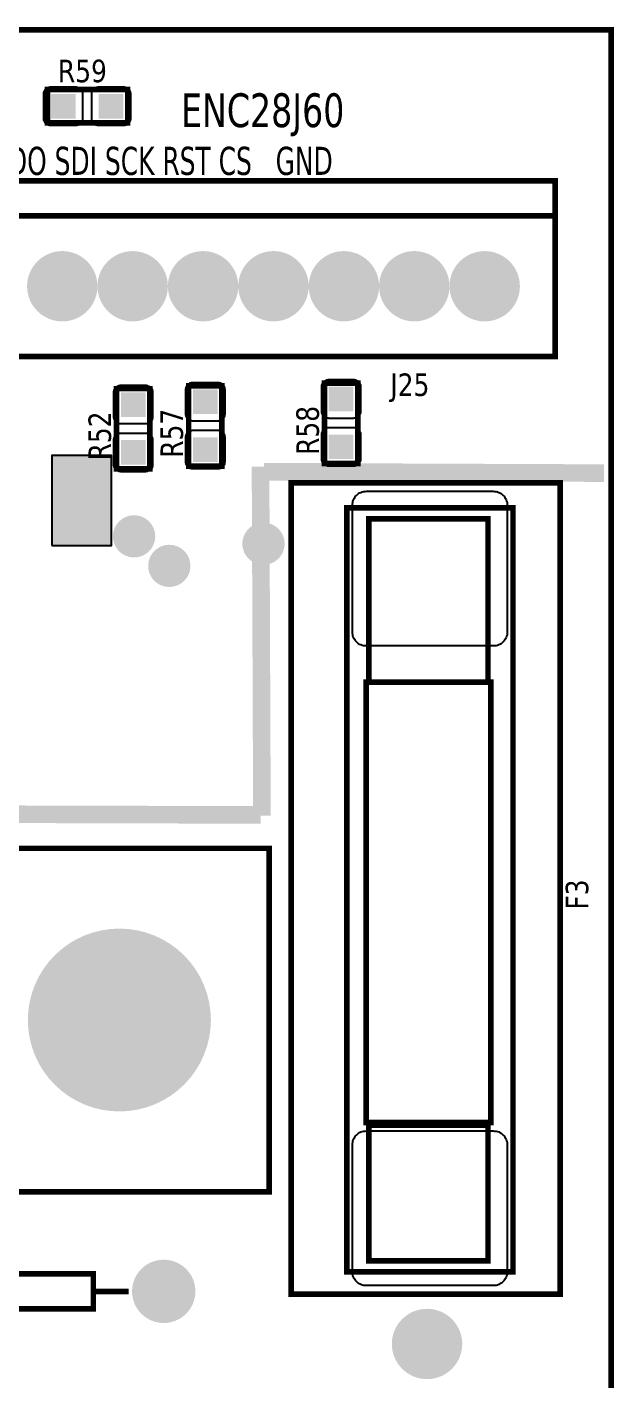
# Model space of a CAD drawing. Header units: millimetres. Extents: x 124 to 302, y 105 to 223.
# Drawn here: x 152.58 to 153.414, y 113.667 to 115.591 of the extents above; entities that cross this region are included whole.
import ezdxf

# ---------------------------------------------------------------- set-up
doc = ezdxf.new("R2010")
doc.units = ezdxf.units.MM
doc.styles.get("Standard").update_dxf_attribs({"font": 'tahoma.ttf'})

# ---------------------------------------------------------------- blocks, each defined once
blk = doc.blocks.new('RPAD')
blk.add_trace([(-0.5, -0.5), (-0.5, 0.5), (0.5, -0.5), (0.5, 0.5)])
blk = doc.blocks.new('EPAD')
at = {"const_width": 0.5}
blk.add_lwpolyline([(-0.25, 0, 1), (0.25, 0, 1)], format="xyb", close=True, dxfattribs=at)

msp = doc.modelspace()

# ---------------------------------------------------------------- linework, layer by layer
for points, const_width in [([(146.9987, 110.7144), (153.4097, 110.7144), (153.4097, 115.5867), (146.9987, 115.5867), (146.9987, 110.7144)], 0.008), ([(146.9987, 110.7144), (153.4097, 110.7144), (153.4097, 115.5867), (146.9987, 115.5867), (146.9987, 110.7144)], 0.008), ([(146.9987, 110.7144), (153.4097, 110.7144), (153.4097, 115.5867), (146.9987, 115.5867), (146.9987, 110.7144)], 0.008), ([(152.609, 115.4545), (152.7231, 115.4545), (152.7231, 115.5018), (152.609, 115.5018), (152.609, 115.4545)], 0.008), ([(152.609, 115.4545), (152.7231, 115.4545), (152.7231, 115.5018), (152.609, 115.5018), (152.609, 115.4545)], 0.008), ([(152.609, 115.4545), (152.7231, 115.4545), (152.7231, 115.5018), (152.609, 115.5018), (152.609, 115.4545)], 0.008), ([(152.4302, 115.1222), (153.3302, 115.1222), (153.3302, 115.3722), (152.4302, 115.3722), (152.4302, 115.1222)], 0.008), ([(152.4302, 115.1222), (153.3302, 115.1222), (153.3302, 115.3722), (152.4302, 115.3722), (152.4302, 115.1222)], 0.008), ([(152.4302, 115.1222), (153.3302, 115.1222), (153.3302, 115.3722), (152.4302, 115.3722), (152.4302, 115.1222)], 0.008), ([(152.4302, 115.3222), (153.3302, 115.3222)], 0.008), ([(152.4302, 115.3222), (153.3302, 115.3222)], 0.008), ([(152.4302, 115.3222), (153.3302, 115.3222)], 0.008), ([(152.7074, 114.9624), (152.7546, 114.9624), (152.7546, 115.0766), (152.7074, 115.0766), (152.7074, 114.9624)], 0.008), ([(152.7074, 114.9624), (152.7546, 114.9624), (152.7546, 115.0766), (152.7074, 115.0766), (152.7074, 114.9624)], 0.008), ([(152.7074, 114.9624), (152.7546, 114.9624), (152.7546, 115.0766), (152.7074, 115.0766), (152.7074, 114.9624)], 0.008), ([(152.8097, 114.9663), (152.857, 114.9663), (152.857, 115.0805), (152.8097, 115.0805), (152.8097, 114.9663)], 0.008), ([(152.8097, 114.9663), (152.857, 114.9663), (152.857, 115.0805), (152.8097, 115.0805), (152.8097, 114.9663)], 0.008), ([(152.8097, 114.9663), (152.857, 114.9663), (152.857, 115.0805), (152.8097, 115.0805), (152.8097, 114.9663)], 0.008), ([(153.0027, 114.9703), (153.0499, 114.9703), (153.0499, 115.0845), (153.0027, 115.0845), (153.0027, 114.9703)], 0.008), ([(153.0027, 114.9703), (153.0499, 114.9703), (153.0499, 115.0845), (153.0027, 115.0845), (153.0027, 114.9703)], 0.008), ([(153.0027, 114.9703), (153.0499, 114.9703), (153.0499, 115.0845), (153.0027, 115.0845), (153.0027, 114.9703)], 0.008), ([(152.9138, 114.4695), (152.9118, 114.9655)], 0.025), ([(152.9138, 114.4695), (152.9118, 114.9655)], 0.025), ([(152.9138, 114.4695), (152.9118, 114.9655)], 0.025), ([(152.9168, 114.9585), (153.3998, 114.9565)], 0.025), ([(152.9168, 114.9585), (153.3998, 114.9565)], 0.025), ([(152.9168, 114.9585), (153.3998, 114.9565)], 0.025), ([(152.9554, 113.7892), (153.3373, 113.7892), (153.3373, 114.9427), (152.9554, 114.9427), (152.9554, 113.7892)], 0.008), ([(152.9554, 113.7892), (153.3373, 113.7892), (153.3373, 114.9427), (152.9554, 114.9427), (152.9554, 113.7892)], 0.008), ([(152.9554, 113.7892), (153.3373, 113.7892), (153.3373, 114.9427), (152.9554, 114.9427), (152.9554, 113.7892)], 0.008), ([(153.0342, 113.8207), (153.2704, 113.8207), (153.2704, 114.9073), (153.0342, 114.9073), (153.0342, 113.8207)], 0.008), ([(153.0342, 113.8207), (153.2704, 113.8207), (153.2704, 114.9073), (153.0342, 114.9073), (153.0342, 113.8207)], 0.008), ([(153.0342, 113.8207), (153.2704, 113.8207), (153.2704, 114.9073), (153.0342, 114.9073), (153.0342, 113.8207)], 0.008), ([(153.0656, 114.6593), (153.2349, 114.6593), (153.2349, 114.8915), (153.0656, 114.8915), (153.0656, 114.6593)], 0.008), ([(153.0656, 114.6593), (153.2349, 114.6593), (153.2349, 114.8915), (153.0656, 114.8915), (153.0656, 114.6593)], 0.008), ([(153.0656, 114.6593), (153.2349, 114.6593), (153.2349, 114.8915), (153.0656, 114.8915), (153.0656, 114.6593)], 0.008), ([(153.0617, 114.0333), (153.2389, 114.0333), (153.2389, 114.6593), (153.0617, 114.6593), (153.0617, 114.0333)], 0.008), ([(153.0617, 114.0333), (153.2389, 114.0333), (153.2389, 114.6593), (153.0617, 114.6593), (153.0617, 114.0333)], 0.008), ([(153.0617, 114.0333), (153.2389, 114.0333), (153.2389, 114.6593), (153.0617, 114.6593), (153.0617, 114.0333)], 0.008), ([(151.4468, 114.4745), (152.9118, 114.4705)], 0.025), ([(151.4468, 114.4745), (152.9118, 114.4705)], 0.025), ([(151.4468, 114.4745), (152.9118, 114.4705)], 0.025), ([(151.546, 113.9348), (152.9239, 113.9348), (152.9239, 114.423), (151.546, 114.423), (151.546, 113.9348)], 0.008), ([(151.546, 113.9348), (152.9239, 113.9348), (152.9239, 114.423), (151.546, 114.423), (151.546, 113.9348)], 0.008), ([(151.546, 113.9348), (152.9239, 113.9348), (152.9239, 114.423), (151.546, 114.423), (151.546, 113.9348)], 0.008), ([(153.0656, 113.8364), (153.2349, 113.8364), (153.2349, 114.0293), (153.0656, 114.0293), (153.0656, 113.8364)], 0.008), ([(153.0656, 113.8364), (153.2349, 113.8364), (153.2349, 114.0293), (153.0656, 114.0293), (153.0656, 113.8364)], 0.008), ([(153.0656, 113.8364), (153.2349, 113.8364), (153.2349, 114.0293), (153.0656, 114.0293), (153.0656, 113.8364)], 0.008), ([(152.3743, 113.7681), (152.6743, 113.7681), (152.6743, 113.8181), (152.3743, 113.8181), (152.3743, 113.7681)], 0.008), ([(152.3743, 113.7681), (152.6743, 113.7681), (152.6743, 113.8181), (152.3743, 113.8181), (152.3743, 113.7681)], 0.008), ([(152.3743, 113.7681), (152.6743, 113.7681), (152.6743, 113.8181), (152.3743, 113.8181), (152.3743, 113.7681)], 0.008), ([(152.6743, 113.7931), (152.7243, 113.7931)], 0.008), ([(152.6743, 113.7931), (152.7243, 113.7931)], 0.008), ([(152.6743, 113.7931), (152.7243, 113.7931)], 0.008)]:
    msp.add_lwpolyline(points, dxfattribs=dict(const_width=const_width))
for points in [[(152.649, 115.4507), (152.614, 115.4507), (152.613, 115.4507), (152.612, 115.4509), (152.611, 115.4511), (152.6101, 115.4514), (152.6092, 115.4518), (152.6084, 115.4523), (152.6076, 115.4529), (152.6069, 115.4535), (152.6063, 115.4543), (152.6057, 115.455), (152.6052, 115.4558), (152.6048, 115.4567), (152.6044, 115.4576), (152.6042, 115.4586), (152.6041, 115.4596), (152.604, 115.4607), (152.604, 115.4957), (152.6041, 115.4967), (152.6042, 115.4977), (152.6044, 115.4987), (152.6048, 115.4996), (152.6052, 115.5005), (152.6057, 115.5013), (152.6063, 115.5021), (152.6069, 115.5028), (152.6076, 115.5034), (152.6084, 115.504), (152.6092, 115.5045), (152.6101, 115.5049), (152.611, 115.5052), (152.612, 115.5055), (152.613, 115.5056), (152.614, 115.5057), (152.649, 115.5057), (152.65, 115.5056), (152.6511, 115.5055), (152.652, 115.5052), (152.6529, 115.5049), (152.6538, 115.5045), (152.6546, 115.504), (152.6554, 115.5034), (152.6561, 115.5028), (152.6568, 115.5021), (152.6573, 115.5013), (152.6578, 115.5005), (152.6582, 115.4996), (152.6586, 115.4987), (152.6588, 115.4977), (152.659, 115.4967), (152.659, 115.4957), (152.659, 115.4607), (152.659, 115.4596), (152.6588, 115.4586), (152.6586, 115.4576), (152.6582, 115.4567), (152.6578, 115.4558), (152.6573, 115.455), (152.6568, 115.4543), (152.6561, 115.4535), (152.6554, 115.4529), (152.6546, 115.4523), (152.6538, 115.4518), (152.6529, 115.4514), (152.652, 115.4511), (152.6511, 115.4509), (152.65, 115.4507), (152.649, 115.4507)], [(152.717, 115.4507), (152.682, 115.4507), (152.681, 115.4507), (152.68, 115.4509), (152.679, 115.4511), (152.6781, 115.4514), (152.6772, 115.4518), (152.6764, 115.4523), (152.6756, 115.4529), (152.6749, 115.4535), (152.6743, 115.4543), (152.6737, 115.455), (152.6732, 115.4558), (152.6728, 115.4567), (152.6724, 115.4576), (152.6722, 115.4586), (152.6721, 115.4596), (152.672, 115.4607), (152.672, 115.4957), (152.6721, 115.4967), (152.6722, 115.4977), (152.6724, 115.4987), (152.6728, 115.4996), (152.6732, 115.5005), (152.6737, 115.5013), (152.6743, 115.5021), (152.6749, 115.5028), (152.6756, 115.5034), (152.6764, 115.504), (152.6772, 115.5045), (152.6781, 115.5049), (152.679, 115.5052), (152.68, 115.5055), (152.681, 115.5056), (152.682, 115.5057), (152.717, 115.5057), (152.718, 115.5056), (152.7191, 115.5055), (152.72, 115.5052), (152.7209, 115.5049), (152.7218, 115.5045), (152.7226, 115.504), (152.7234, 115.5034), (152.7241, 115.5028), (152.7248, 115.5021), (152.7253, 115.5013), (152.7258, 115.5005), (152.7262, 115.4996), (152.7266, 115.4987), (152.7268, 115.4977), (152.727, 115.4967), (152.727, 115.4957), (152.727, 115.4607), (152.727, 115.4596), (152.7268, 115.4586), (152.7266, 115.4576), (152.7262, 115.4567), (152.7258, 115.4558), (152.7253, 115.455), (152.7248, 115.4543), (152.7241, 115.4535), (152.7234, 115.4529), (152.7226, 115.4523), (152.7218, 115.4518), (152.7209, 115.4514), (152.72, 115.4511), (152.7191, 115.4509), (152.718, 115.4507), (152.717, 115.4507)], [(152.9988, 115.0444), (152.9988, 115.0794), (152.9988, 115.0804), (152.999, 115.0814), (152.9992, 115.0824), (152.9996, 115.0833), (153, 115.0842), (153.0005, 115.085), (153.001, 115.0858), (153.0017, 115.0865), (153.0024, 115.0872), (153.0031, 115.0877), (153.004, 115.0882), (153.0048, 115.0886), (153.0058, 115.089), (153.0067, 115.0892), (153.0077, 115.0894), (153.0088, 115.0894), (153.0438, 115.0894), (153.0448, 115.0894), (153.0458, 115.0892), (153.0468, 115.089), (153.0477, 115.0886), (153.0486, 115.0882), (153.0494, 115.0877), (153.0502, 115.0872), (153.0509, 115.0865), (153.0515, 115.0858), (153.0521, 115.085), (153.0526, 115.0842), (153.053, 115.0833), (153.0533, 115.0824), (153.0536, 115.0814), (153.0537, 115.0804), (153.0538, 115.0794), (153.0538, 115.0444), (153.0537, 115.0434), (153.0536, 115.0424), (153.0533, 115.0414), (153.053, 115.0405), (153.0526, 115.0396), (153.0521, 115.0388), (153.0515, 115.038), (153.0509, 115.0373), (153.0502, 115.0367), (153.0494, 115.0361), (153.0486, 115.0356), (153.0477, 115.0352), (153.0468, 115.0348), (153.0458, 115.0346), (153.0448, 115.0345), (153.0438, 115.0344), (153.0088, 115.0344), (153.0077, 115.0345), (153.0067, 115.0346), (153.0058, 115.0348), (153.0048, 115.0352), (153.004, 115.0356), (153.0031, 115.0361), (153.0024, 115.0367), (153.0017, 115.0373), (153.001, 115.038), (153.0005, 115.0388), (153, 115.0396), (152.9996, 115.0405), (152.9992, 115.0414), (152.999, 115.0424), (152.9988, 115.0434), (152.9988, 115.0444)], [(152.7035, 115.0365), (152.7035, 115.0715), (152.7036, 115.0726), (152.7037, 115.0736), (152.7039, 115.0745), (152.7043, 115.0755), (152.7047, 115.0763), (152.7052, 115.0772), (152.7058, 115.0779), (152.7064, 115.0786), (152.7071, 115.0793), (152.7079, 115.0798), (152.7087, 115.0803), (152.7096, 115.0808), (152.7105, 115.0811), (152.7115, 115.0813), (152.7125, 115.0815), (152.7135, 115.0815), (152.7485, 115.0815), (152.7495, 115.0815), (152.7505, 115.0813), (152.7515, 115.0811), (152.7524, 115.0808), (152.7533, 115.0803), (152.7541, 115.0798), (152.7549, 115.0793), (152.7556, 115.0786), (152.7563, 115.0779), (152.7568, 115.0772), (152.7573, 115.0763), (152.7577, 115.0755), (152.7581, 115.0745), (152.7583, 115.0736), (152.7585, 115.0726), (152.7585, 115.0715), (152.7585, 115.0365), (152.7585, 115.0355), (152.7583, 115.0345), (152.7581, 115.0335), (152.7577, 115.0326), (152.7573, 115.0317), (152.7568, 115.0309), (152.7563, 115.0301), (152.7556, 115.0294), (152.7549, 115.0288), (152.7541, 115.0282), (152.7533, 115.0277), (152.7524, 115.0273), (152.7515, 115.027), (152.7505, 115.0267), (152.7495, 115.0266), (152.7485, 115.0265), (152.7135, 115.0265), (152.7125, 115.0266), (152.7115, 115.0267), (152.7105, 115.027), (152.7096, 115.0273), (152.7087, 115.0277), (152.7079, 115.0282), (152.7071, 115.0288), (152.7064, 115.0294), (152.7058, 115.0301), (152.7052, 115.0309), (152.7047, 115.0317), (152.7043, 115.0326), (152.7039, 115.0335), (152.7037, 115.0345), (152.7036, 115.0355), (152.7035, 115.0365)], [(152.8059, 115.0405), (152.8059, 115.0755), (152.8059, 115.0765), (152.8061, 115.0775), (152.8063, 115.0785), (152.8066, 115.0794), (152.8071, 115.0803), (152.8075, 115.0811), (152.8081, 115.0819), (152.8088, 115.0826), (152.8095, 115.0832), (152.8102, 115.0838), (152.8111, 115.0843), (152.8119, 115.0847), (152.8129, 115.085), (152.8138, 115.0853), (152.8148, 115.0854), (152.8159, 115.0855), (152.8509, 115.0855), (152.8519, 115.0854), (152.8529, 115.0853), (152.8539, 115.085), (152.8548, 115.0847), (152.8557, 115.0843), (152.8565, 115.0838), (152.8573, 115.0832), (152.858, 115.0826), (152.8586, 115.0819), (152.8592, 115.0811), (152.8597, 115.0803), (152.8601, 115.0794), (152.8604, 115.0785), (152.8607, 115.0775), (152.8608, 115.0765), (152.8609, 115.0755), (152.8609, 115.0405), (152.8608, 115.0394), (152.8607, 115.0384), (152.8604, 115.0375), (152.8601, 115.0365), (152.8597, 115.0357), (152.8592, 115.0348), (152.8586, 115.0341), (152.858, 115.0334), (152.8573, 115.0327), (152.8565, 115.0321), (152.8557, 115.0317), (152.8548, 115.0312), (152.8539, 115.0309), (152.8529, 115.0307), (152.8519, 115.0305), (152.8509, 115.0305), (152.8159, 115.0305), (152.8148, 115.0305), (152.8138, 115.0307), (152.8129, 115.0309), (152.8119, 115.0312), (152.8111, 115.0317), (152.8102, 115.0321), (152.8095, 115.0327), (152.8088, 115.0334), (152.8081, 115.0341), (152.8075, 115.0348), (152.8071, 115.0357), (152.8066, 115.0365), (152.8063, 115.0375), (152.8061, 115.0384), (152.8059, 115.0394), (152.8059, 115.0405)], [(152.7035, 114.9685), (152.7035, 115.0035), (152.7036, 115.0046), (152.7037, 115.0056), (152.7039, 115.0065), (152.7043, 115.0075), (152.7047, 115.0083), (152.7052, 115.0092), (152.7058, 115.0099), (152.7064, 115.0106), (152.7071, 115.0113), (152.7079, 115.0118), (152.7087, 115.0123), (152.7096, 115.0128), (152.7105, 115.0131), (152.7115, 115.0133), (152.7125, 115.0135), (152.7135, 115.0135), (152.7485, 115.0135), (152.7495, 115.0135), (152.7505, 115.0133), (152.7515, 115.0131), (152.7524, 115.0128), (152.7533, 115.0123), (152.7541, 115.0118), (152.7549, 115.0113), (152.7556, 115.0106), (152.7563, 115.0099), (152.7568, 115.0092), (152.7573, 115.0083), (152.7577, 115.0075), (152.7581, 115.0065), (152.7583, 115.0056), (152.7585, 115.0046), (152.7585, 115.0035), (152.7585, 114.9685), (152.7585, 114.9675), (152.7583, 114.9665), (152.7581, 114.9655), (152.7577, 114.9646), (152.7573, 114.9637), (152.7568, 114.9629), (152.7563, 114.9621), (152.7556, 114.9614), (152.7549, 114.9608), (152.7541, 114.9602), (152.7533, 114.9597), (152.7524, 114.9593), (152.7515, 114.959), (152.7505, 114.9587), (152.7495, 114.9586), (152.7485, 114.9585), (152.7135, 114.9585), (152.7125, 114.9586), (152.7115, 114.9587), (152.7105, 114.959), (152.7096, 114.9593), (152.7087, 114.9597), (152.7079, 114.9602), (152.7071, 114.9608), (152.7064, 114.9614), (152.7058, 114.9621), (152.7052, 114.9629), (152.7047, 114.9637), (152.7043, 114.9646), (152.7039, 114.9655), (152.7037, 114.9665), (152.7036, 114.9675), (152.7035, 114.9685)], [(152.8059, 114.9725), (152.8059, 115.0075), (152.8059, 115.0085), (152.8061, 115.0095), (152.8063, 115.0105), (152.8066, 115.0114), (152.8071, 115.0123), (152.8075, 115.0131), (152.8081, 115.0139), (152.8088, 115.0146), (152.8095, 115.0152), (152.8102, 115.0158), (152.8111, 115.0163), (152.8119, 115.0167), (152.8129, 115.017), (152.8138, 115.0173), (152.8148, 115.0174), (152.8159, 115.0175), (152.8509, 115.0175), (152.8519, 115.0174), (152.8529, 115.0173), (152.8539, 115.017), (152.8548, 115.0167), (152.8557, 115.0163), (152.8565, 115.0158), (152.8573, 115.0152), (152.858, 115.0146), (152.8586, 115.0139), (152.8592, 115.0131), (152.8597, 115.0123), (152.8601, 115.0114), (152.8604, 115.0105), (152.8607, 115.0095), (152.8608, 115.0085), (152.8609, 115.0075), (152.8609, 114.9725), (152.8608, 114.9714), (152.8607, 114.9704), (152.8604, 114.9695), (152.8601, 114.9685), (152.8597, 114.9677), (152.8592, 114.9668), (152.8586, 114.9661), (152.858, 114.9654), (152.8573, 114.9647), (152.8565, 114.9641), (152.8557, 114.9637), (152.8548, 114.9632), (152.8539, 114.9629), (152.8529, 114.9627), (152.8519, 114.9625), (152.8509, 114.9625), (152.8159, 114.9625), (152.8148, 114.9625), (152.8138, 114.9627), (152.8129, 114.9629), (152.8119, 114.9632), (152.8111, 114.9637), (152.8102, 114.9641), (152.8095, 114.9647), (152.8088, 114.9654), (152.8081, 114.9661), (152.8075, 114.9668), (152.8071, 114.9677), (152.8066, 114.9685), (152.8063, 114.9695), (152.8061, 114.9704), (152.8059, 114.9714), (152.8059, 114.9725)], [(152.9988, 114.9764), (152.9988, 115.0114), (152.9988, 115.0124), (152.999, 115.0134), (152.9992, 115.0144), (152.9996, 115.0153), (153, 115.0162), (153.0005, 115.017), (153.001, 115.0178), (153.0017, 115.0185), (153.0024, 115.0192), (153.0031, 115.0197), (153.004, 115.0202), (153.0048, 115.0206), (153.0058, 115.021), (153.0067, 115.0212), (153.0077, 115.0214), (153.0088, 115.0214), (153.0438, 115.0214), (153.0448, 115.0214), (153.0458, 115.0212), (153.0468, 115.021), (153.0477, 115.0206), (153.0486, 115.0202), (153.0494, 115.0197), (153.0502, 115.0192), (153.0509, 115.0185), (153.0515, 115.0178), (153.0521, 115.017), (153.0526, 115.0162), (153.053, 115.0153), (153.0533, 115.0144), (153.0536, 115.0134), (153.0537, 115.0124), (153.0538, 115.0114), (153.0538, 114.9764), (153.0537, 114.9754), (153.0536, 114.9744), (153.0533, 114.9734), (153.053, 114.9725), (153.0526, 114.9716), (153.0521, 114.9708), (153.0515, 114.97), (153.0509, 114.9693), (153.0502, 114.9687), (153.0494, 114.9681), (153.0486, 114.9676), (153.0477, 114.9672), (153.0468, 114.9668), (153.0458, 114.9666), (153.0448, 114.9665), (153.0438, 114.9664), (153.0088, 114.9664), (153.0077, 114.9665), (153.0067, 114.9666), (153.0058, 114.9668), (153.0048, 114.9672), (153.004, 114.9676), (153.0031, 114.9681), (153.0024, 114.9687), (153.0017, 114.9693), (153.001, 114.97), (153.0005, 114.9708), (153, 114.9716), (152.9996, 114.9725), (152.9992, 114.9734), (152.999, 114.9744), (152.9988, 114.9754), (152.9988, 114.9764)], [(152.6153, 114.8535), (152.7003, 114.8535), (152.7003, 114.9815), (152.6153, 114.9815), (152.6153, 114.8535)], [(153.2623, 114.9107), (153.2623, 114.7307), (153.2622, 114.7286), (153.2619, 114.7266), (153.2614, 114.7247), (153.2607, 114.7228), (153.2599, 114.721), (153.2589, 114.7194), (153.2578, 114.7179), (153.2565, 114.7165), (153.2551, 114.7152), (153.2535, 114.714), (153.2519, 114.713), (153.2501, 114.7122), (153.2483, 114.7116), (153.2464, 114.7111), (153.2443, 114.7108), (153.2423, 114.7107), (153.0623, 114.7107), (153.0602, 114.7108), (153.0582, 114.7111), (153.0562, 114.7116), (153.0544, 114.7122), (153.0526, 114.713), (153.051, 114.714), (153.0495, 114.7152), (153.048, 114.7165), (153.0468, 114.7179), (153.0456, 114.7194), (153.0446, 114.721), (153.0438, 114.7228), (153.0431, 114.7247), (153.0427, 114.7266), (153.0424, 114.7286), (153.0423, 114.7307), (153.0423, 114.9107), (153.0424, 114.9128), (153.0427, 114.9148), (153.0431, 114.9167), (153.0438, 114.9185), (153.0446, 114.9203), (153.0456, 114.9219), (153.0468, 114.9235), (153.048, 114.9249), (153.0495, 114.9262), (153.051, 114.9273), (153.0526, 114.9283), (153.0544, 114.9291), (153.0562, 114.9298), (153.0582, 114.9303), (153.0602, 114.9306), (153.0623, 114.9307), (153.2423, 114.9307), (153.2443, 114.9306), (153.2464, 114.9303), (153.2483, 114.9298), (153.2501, 114.9291), (153.2519, 114.9283), (153.2535, 114.9273), (153.2551, 114.9262), (153.2565, 114.9249), (153.2578, 114.9235), (153.2589, 114.9219), (153.2599, 114.9203), (153.2607, 114.9185), (153.2614, 114.9167), (153.2619, 114.9148), (153.2622, 114.9128), (153.2623, 114.9107)], [(153.2623, 114.0012), (153.2623, 113.8212), (153.2622, 113.8191), (153.2619, 113.8171), (153.2614, 113.8152), (153.2607, 113.8134), (153.2599, 113.8116), (153.2589, 113.81), (153.2578, 113.8084), (153.2565, 113.807), (153.2551, 113.8057), (153.2535, 113.8046), (153.2519, 113.8036), (153.2501, 113.8028), (153.2483, 113.8021), (153.2464, 113.8016), (153.2443, 113.8013), (153.2423, 113.8012), (153.0623, 113.8012), (153.0602, 113.8013), (153.0582, 113.8016), (153.0562, 113.8021), (153.0544, 113.8028), (153.0526, 113.8036), (153.051, 113.8046), (153.0495, 113.8057), (153.048, 113.807), (153.0468, 113.8084), (153.0456, 113.81), (153.0446, 113.8116), (153.0438, 113.8134), (153.0431, 113.8152), (153.0427, 113.8171), (153.0424, 113.8191), (153.0423, 113.8212), (153.0423, 114.0012), (153.0424, 114.0033), (153.0427, 114.0053), (153.0431, 114.0072), (153.0438, 114.0091), (153.0446, 114.0108), (153.0456, 114.0125), (153.0468, 114.014), (153.048, 114.0154), (153.0495, 114.0167), (153.051, 114.0179), (153.0526, 114.0189), (153.0544, 114.0197), (153.0562, 114.0203), (153.0582, 114.0208), (153.0602, 114.0211), (153.0623, 114.0212), (153.2423, 114.0212), (153.2443, 114.0211), (153.2464, 114.0208), (153.2483, 114.0203), (153.2501, 114.0197), (153.2519, 114.0189), (153.2535, 114.0179), (153.2551, 114.0167), (153.2565, 114.0154), (153.2578, 114.014), (153.2589, 114.0125), (153.2599, 114.0108), (153.2607, 114.0091), (153.2614, 114.0072), (153.2619, 114.0053), (153.2622, 114.0033), (153.2623, 114.0012)]]:
    msp.add_lwpolyline(points, close=True)

# ---------------------------------------------------------------- block references
for p, xscale, yscale, rotation in [((152.6315, 115.4782), 0.035, 0.035, 180), ((152.6995, 115.4782), 0.035, 0.035, 180), ((152.731, 115.054), 0.035, 0.035, 90), ((152.8334, 115.058), 0.035, 0.035, 90), ((153.0263, 115.0619), 0.035, 0.035, 90), ((152.731, 114.986), 0.035, 0.035, 90), ((152.8334, 114.99), 0.035, 0.035, 90), ((153.0263, 114.9939), 0.035, 0.035, 90), ((152.6578, 114.9175), 0.085, 0.128, 180)]:
    msp.add_blockref('RPAD', p, dxfattribs=dict(xscale=xscale, yscale=yscale, rotation=rotation))
for p, xscale, yscale in [((152.6302, 115.2222), 0.1, 0.1), ((152.7302, 115.2222), 0.1, 0.1), ((152.8302, 115.2222), 0.1, 0.1), ((152.9302, 115.2222), 0.1, 0.1), ((153.0302, 115.2222), 0.1, 0.1), ((153.1302, 115.2222), 0.1, 0.1), ((153.2302, 115.2222), 0.1, 0.1), ((152.7322, 114.8666), 0.06, 0.06), ((152.916, 114.8561), 0.06, 0.06), ((152.7822, 114.8246), 0.06, 0.06), ((152.7113, 114.1789), 0.26, 0.26), ((152.7743, 113.7931), 0.09, 0.09), ((153.1483, 113.7183), 0.1, 0.1)]:
    msp.add_blockref('EPAD', p, dxfattribs=dict(xscale=xscale, yscale=yscale))

# ---------------------------------------------------------------- texts
for s, height, width, p in [('R59', 0.032, 0.9375, (152.624, 115.5123)), ('R59', 0.032, 0.9375, (152.624, 115.5123)), ('R59', 0.032, 0.9375, (152.624, 115.5123)), ('ENC28J60', 0.048, 0.833333, (152.7988, 115.4485)), ('ENC28J60', 0.048, 0.833333, (152.7988, 115.4485)), ('ENC28J60', 0.048, 0.833333, (152.7988, 115.4485)), ('3.3V SDO SDI SCK RST CS   GND', 0.04, 0.75, (152.4388, 115.3805)), ('3.3V SDO SDI SCK RST CS   GND', 0.04, 0.75, (152.4388, 115.3805)), ('3.3V SDO SDI SCK RST CS   GND', 0.04, 0.75, (152.4388, 115.3805)), ('J25', 0.032, 0.9375, (153.0962, 115.0662)), ('J25', 0.032, 0.9375, (153.0962, 115.0662)), ('J25', 0.032, 0.9375, (153.0962, 115.0662))]:
    msp.add_text(s, height=height, dxfattribs=dict(width=width)).set_placement(p)
at = {"width": 0.9375}
for s, p in [('R52', (152.6994, 114.9745)), ('R52', (152.6994, 114.9745)), ('R52', (152.6994, 114.9745)), ('R57', (152.8017, 114.9784)), ('R57', (152.8017, 114.9784)), ('R57', (152.8017, 114.9784)), ('R58', (152.9947, 114.9824)), ('R58', (152.9947, 114.9824)), ('R58', (152.9947, 114.9824)), ('F3', (153.3773, 114.3359)), ('F3', (153.3773, 114.3359)), ('F3', (153.3773, 114.3359))]:
    msp.add_text(s, height=0.032, rotation=90, dxfattribs=at).set_placement(p)

doc.saveas('drawing.dxf')
